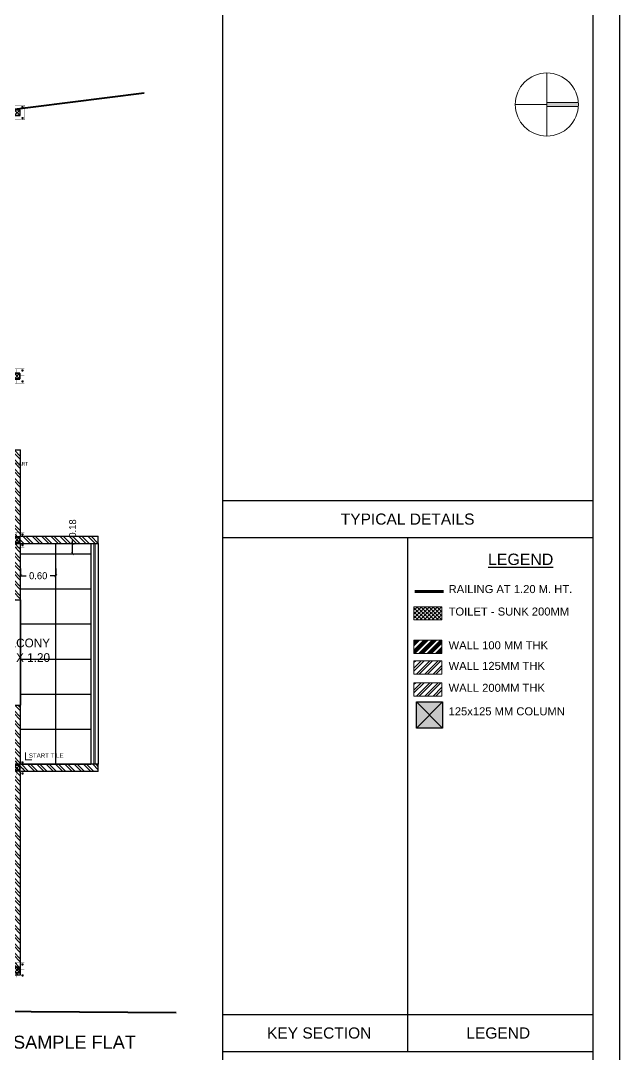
# Model space of a CAD drawing. Header units: metres. Extents: x 494 to 1845, y -666 to 1061.
# Drawn here: x 1749.69 to 1759.93, y 201.33 to 219 of the extents above; entities that cross this region are included whole.
import ezdxf
from ezdxf.enums import TextEntityAlignment as Align

# ---------------------------------------------------------------- set-up
doc = ezdxf.new("R2010")
doc.units = ezdxf.units.M
doc.header["$MEASUREMENT"] = 0
doc.linetypes.add('1', pattern=[0])
doc.linetypes.add('HIDDEN', pattern=[0.375, 0.25, -0.125])
doc.layers.get('Defpoints').update_dxf_attribs({"color": 12})
for name, color, linetype, lineweight in [('.', 7, 'Continuous', 5), ('01 WALL', 7, 'Continuous', 25), ('07 TEXT', 7, 'Continuous', 13), ('_B', 253, 'Continuous', 5), ('A-Wall Hatch', 8, 'Continuous', 9), ('DIMENSION', 8, 'Continuous', 5), ('Grid', 1, 'Continuous', 25), ('SCPL_BOLTS', 11, 'Continuous', 15), ('SCPL_ST PLATE', 222, 'Continuous', 0), ('VDA-HATCH', 8, 'Continuous', 9), ('VDA-RAILING', 25, 'Continuous', 5), ('VDA-WALL', 250, 'Continuous', 25)]:
    doc.layers.add(name, color=color, linetype=linetype, lineweight=lineweight)
for name, color, linetype in [('A-AREA', 1, 'Continuous'), ('BASE PLATE', 3, 'Continuous'), ('COLUMN', 1, 'Continuous'), ('PLOT - SURVEY', 1, '1'), ('SCPL HIDDEN', 8, 'HIDDEN'), ('SHEET', 7, 'Continuous'), ('TILES', 4, '1'), ('VDA-TEXT', 250, '1'), ('VDA-WALL BELOW', 8, 'Continuous')]:
    doc.layers.add(name, color=color, linetype=linetype)
doc.styles.add('arial', font='arial.ttf', dxfattribs={"height": 0.3})
doc.styles.add('NAME PLATE', font='arial.ttf')
doc.styles.add('RS', font='GOTHIC.TTF')
doc.dimstyles.new('SMALL', dxfattribs={"dimtxt": 0.16, "dimasz": 0.05, "dimexe": 0, "dimexo": 0, "dimgap": 0.05, "dimtad": 0, "dimdec": 1, "dimzin": 0, "dimdsep": 46, "dimtxsty": 'RS', "dimblk": 'ARCHTICK', "dimcen": 2.5, "dimclrd": 256, "dimclre": 256, "dimclrt": 5, "dimadec": 0, "dimazin": 0, "dimtfac": 1, "dimtofl": 0, "dimtmove": 0, "dimatfit": 3, "dimldrblk": 'ARCHTICK', "dimfxl": 0, "dimtolj": 1, "dimtzin": 0, "dimarcsym": 0})

# ---------------------------------------------------------------- blocks, each defined once
blk = doc.blocks.new('_ArchTick')
at = {"color": 0, "linetype": 'ByBlock', "const_width": 0.15}
blk.add_lwpolyline([(-0.5, -0.5), (0.5, 0.5)], dxfattribs=at)
blk = doc.blocks.new('*D590')
at = {"layer": 'Defpoints', "color": 0, "transparency": 16777216}
for p in [(9.789, 6.593), (9.798, 6.593), (9.789, 6.418)]:
    blk.add_point(p, dxfattribs=at)
at = {"layer": 'DIMENSION', "lineweight": -2, "transparency": 16777216}
for p, q in [((9.789, 6.593), (9.798, 6.593)), ((9.798, 6.593), (9.798, 6.643)), ((9.798, 6.418), (9.798, 6.593)), ((9.789, 6.418), (9.798, 6.418))]:
    blk.add_line(p, q, dxfattribs=at)
at = {"layer": 'DIMENSION', "lineweight": -2, "transparency": 16777216, "xscale": 0.05, "yscale": 0.05, "zscale": 0.05}
for p, rotation in [((9.798, 6.593), 90), ((9.798, 6.418), 270)]:
    blk.add_blockref('_ArchTick', p, dxfattribs=dict(at, rotation=rotation))
at = {"layer": 'DIMENSION', "color": 5, "transparency": 16777216, "insert": (9.798, 6.85), "char_height": 0.12, "attachment_point": 5, "rotation": 90, "style": 'RS'}
blk.add_mtext('\\A1;0.18', dxfattribs=at)
blk = doc.blocks.new('*D591')
at = {"layer": 'Defpoints', "color": 0, "transparency": 16777216}
for p in [(8.909, 6.418), (9.509, 6.418), (8.909, 6.042)]:
    blk.add_point(p, dxfattribs=at)
at = {"layer": 'DIMENSION', "lineweight": -2, "transparency": 16777216}
for p, q in [((8.909, 6.167), (8.909, 6.042)), ((8.909, 6.042), (9.002, 6.042)), ((9.509, 6.042), (9.416, 6.042)), ((9.509, 6.167), (9.509, 6.042))]:
    blk.add_line(p, q, dxfattribs=at)
at = {"layer": 'DIMENSION', "lineweight": -2, "transparency": 16777216, "xscale": 0.05, "yscale": 0.05, "zscale": 0.05}
for p, rotation in [((8.909, 6.042), 179.9999999980893), ((9.509, 6.042), 359.9999999980893)]:
    blk.add_blockref('_ArchTick', p, dxfattribs=dict(at, rotation=rotation))
at = {"layer": 'DIMENSION', "color": 5, "transparency": 16777216, "insert": (9.209, 6.042), "char_height": 0.12, "attachment_point": 5, "rotation": 360, "style": 'RS'}
blk.add_mtext('\\A1;0.60', dxfattribs=at)
blk = doc.blocks.new('zw$184D')
at = {"linetype": 'Continuous'}
h = blk.add_hatch(color=251, dxfattribs=at)
h.dxf.hatch_style = 1
h.paths.add_polyline_path([(2.594, 2.767), (5.183, 2.767, -0.03337), (5.183, 2.421), (2.594, 2.421), (2.594, 2.594)])
at = {"color": 8, "linetype": 'Continuous'}
for p, q in [((2.594, 0), (2.594, 5.189)), ((2.594, 2.594), (0, 2.594))]:
    blk.add_line(p, q, dxfattribs=at)
at = {"color": 251, "linetype": 'Continuous'}
for p, q in [((2.594, 2.421), (2.594, 2.767)), ((2.594, 2.767), (5.183, 2.767)), ((5.183, 2.421), (2.594, 2.421))]:
    blk.add_line(p, q, dxfattribs=at)
at = {"linetype": 'Continuous'}
blk.add_circle((2.594, 2.594), 2.594, dxfattribs=at)
blk = doc.blocks.new('sadfsdf')
h = blk.add_hatch(color=5)
h.dxf.hatch_style = 1
h.paths.add_polyline_path([(91.47, 24.512), (91.919, 24.512), (91.919, 24.063), (91.47, 24.063)])
at = {"layer": 'A-Wall Hatch', "linetype": 'Continuous', "lineweight": 5}
h = blk.add_hatch(dxfattribs=at)
h.set_pattern_fill('ANSI32', color=256, scale=0.270354)
h.set_pattern_definition([(45, (94.73515, 24.45965), (-0.0716885, 0.0716885), []), (45, (94.78294, 24.45965), (-0.0716885, 0.0716885), [])])
h.paths.add_polyline_path([(91.428, 25.212), (91.428, 24.985), (91.907, 24.985), (91.907, 25.212)])
h = blk.add_hatch(dxfattribs=at)
h.set_pattern_fill('ANSI32', color=256, scale=0.270354)
h.set_pattern_definition([(45, (94.73515, 24.08453), (-0.0716885, 0.0716885), []), (45, (94.78294, 24.08453), (-0.0716885, 0.0716885), [])])
h.paths.add_polyline_path([(91.428, 24.837), (91.428, 24.609), (91.907, 24.609), (91.907, 24.837)])
at = {"layer": 'VDA-HATCH'}
h = blk.add_hatch(dxfattribs=at)
h.set_pattern_fill('ANSI37', color=43, scale=0.38931, angle=90)
h.set_pattern_definition([(135, (-16003.123297, 2459.97035), (-0.03441048844, -0.03441048844), []), (225, (-16003.123297, 2459.97035), (0.03441048844, -0.03441048844), [])])
h.paths.add_polyline_path([(91.428, 26.138), (91.428, 25.911), (91.907, 25.911), (91.907, 26.138)])
at = {"layer": 'VDA-HATCH', "lineweight": 0}
h = blk.add_hatch(dxfattribs=at)
h.set_pattern_fill('ANSI34', color=256, scale=0.135177, angle=360)
h.set_pattern_definition([(45, (94.73515, 24.0523), (-0.0716885, 0.0716885), []), (45, (94.75904, 24.0523), (-0.0716885, 0.0716885), []), (45, (94.78294, 24.0523), (-0.0716885, 0.0716885), []), (45, (94.80684, 24.0523), (-0.0716885, 0.0716885), [])])
h.paths.add_polyline_path([(91.428, 25.565), (91.428, 25.337), (91.907, 25.337), (91.907, 25.565)])
for p, q in [((91.47, 24.063), (91.919, 24.512)), ((91.919, 24.063), (91.47, 24.512))]:
    blk.add_line(p, q)
at = {"color": 5}
blk.add_lwpolyline([(91.47, 24.512), (91.919, 24.512), (91.919, 24.063), (91.47, 24.063)], close=True, dxfattribs=at)
at = {"layer": '01 WALL', "linetype": 'Continuous', "lineweight": 5}
for points in [[(91.428, 25.565), (91.907, 25.565), (91.907, 25.337), (91.428, 25.337)], [(91.428, 25.212), (91.907, 25.212), (91.907, 24.985), (91.428, 24.985)], [(91.428, 24.837), (91.907, 24.837), (91.907, 24.609), (91.428, 24.609)]]:
    blk.add_lwpolyline(points, close=True, dxfattribs=at)
at = {"layer": '_B', "color": 7, "linetype": 'Continuous', "lineweight": 5}
blk.add_lwpolyline([(91.428, 26.138), (91.907, 26.138), (91.907, 25.911), (91.428, 25.911)], close=True, dxfattribs=at)
at = {"layer": 'SHEET'}
for p, q in [((88.152, 52.411), (88.152, 0.453)), ((88.152, 27.953), (94.488, 27.953)), ((88.152, 27.319), (94.488, 27.319)), ((91.32, 27.319), (91.32, 18.533)), ((88.152, 19.167), (94.488, 19.167)), ((88.152, 18.533), (94.488, 18.533))]:
    blk.add_line(p, q, dxfattribs=at)
for points in [[(94.941, 52.864), (94.941, 0), (0, 0), (0, 52.864)], [(94.488, 52.411), (94.488, 0.453), (0.453, 0.453), (0.453, 52.411)]]:
    blk.add_lwpolyline(points, close=True, dxfattribs=at)
at = {"layer": 'VDA-RAILING'}
for p, q in [((91.441, 26.415), (91.933, 26.415, -0.905)), ((91.441, 26.401), (91.933, 26.401, -0.905)), ((91.441, 26.395), (91.933, 26.395, -0.905)), ((91.441, 26.381), (91.933, 26.381, -0.905))]:
    blk.add_line(p, q, dxfattribs=at)
at = {"layer": '.', "xscale": 0.2079598449311651, "yscale": 0.2079598449311651, "zscale": 0.2079598449311651}
blk.add_blockref('zw$184D', (93.161, 34.184), dxfattribs=at)
at = {"layer": 'SHEET', "style": 'NAME PLATE'}
for s, p in [('TYPICAL DETAILS', (91.32, 27.636)), ('KEY SECTION                      LEGEND', (91.165, 18.85))]:
    blk.add_text(s, height=0.19009, dxfattribs=at).set_placement(p, align=Align.MIDDLE_CENTER)
for s, height, p in [('%%ULEGEND', 0.1944, (92.695, 26.851)), ('RAILING AT 1.20 M. HT.', 0.13687, (92.021, 26.371)), ('TOILET - SUNK 200MM', 0.13687, (92.021, 25.987)), ('WALL 100 MM THK ', 0.13687, (92.021, 25.41)), ('WALL 125MM THK ', 0.13687, (92.021, 25.058)), ('WALL 200MM THK ', 0.13687, (92.021, 24.683)), ('125x125 MM COLUMN', 0.13687, (92.021, 24.281))]:
    blk.add_text(s, height=height, dxfattribs=at).set_placement(p)
blk = doc.blocks.new('athath')
at = {"layer": 'BASE PLATE', "const_width": 0.004}
blk.add_lwpolyline([(382058.464, 2057488.134), (382058.714, 2057488.134), (382058.714, 2057487.884), (382058.464, 2057487.884)], close=True, dxfattribs=at)
at = {"layer": 'COLUMN', "color": 5, "lineweight": 30}
for p, q in [((382058.639, 2057488.059), (382058.539, 2057487.959)), ((382058.639, 2057487.959), (382058.539, 2057488.059))]:
    blk.add_line(p, q, dxfattribs=at)
blk.add_lwpolyline([(382058.539, 2057488.059), (382058.539, 2057487.959), (382058.639, 2057487.959), (382058.639, 2057488.059)], close=True, dxfattribs=at)
at = {"layer": 'Grid', "color": 5, "const_width": 0.002}
blk.add_lwpolyline([(382058.539, 2057488.059), (382058.639, 2057488.059), (382058.639, 2057487.959), (382058.539, 2057487.959)], close=True, dxfattribs=at)
at = {"layer": 'Grid', "color": 5}
blk.add_lwpolyline([(382058.542, 2057488.056), (382058.636, 2057488.056), (382058.636, 2057487.962), (382058.542, 2057487.962)], close=True, dxfattribs=at)
at = {"layer": 'SCPL HIDDEN'}
for p, q in [((382058.513, 2057488.102), (382058.479, 2057488.102)), ((382058.496, 2057488.119), (382058.496, 2057488.085)), ((382058.665, 2057488.102), (382058.699, 2057488.102)), ((382058.682, 2057488.119), (382058.682, 2057488.085)), ((382058.513, 2057487.916), (382058.479, 2057487.916)), ((382058.496, 2057487.899), (382058.496, 2057487.933)), ((382058.665, 2057487.916), (382058.699, 2057487.916)), ((382058.682, 2057487.899), (382058.682, 2057487.933))]:
    blk.add_line(p, q, dxfattribs=at)
at = {"layer": 'SCPL_BOLTS'}
for centre in [(382058.496, 2057488.102), (382058.682, 2057488.102), (382058.496, 2057487.916), (382058.682, 2057487.916)]:
    blk.add_circle(centre, 0.0103, dxfattribs=at)
at = {"layer": 'SCPL_ST PLATE', "const_width": 0.002}
for points in [[(382058.586, 2057488.134), (382058.593, 2057488.134), (382058.593, 2057488.059), (382058.586, 2057488.059)], [(382058.464, 2057488.012), (382058.464, 2057488.005), (382058.539, 2057488.005), (382058.539, 2057488.012)], [(382058.586, 2057487.884), (382058.593, 2057487.884), (382058.593, 2057487.959), (382058.586, 2057487.959)], [(382058.639, 2057488.005), (382058.639, 2057488.012), (382058.714, 2057488.012), (382058.714, 2057488.005)]]:
    blk.add_lwpolyline(points, close=True, dxfattribs=at)
blk = doc.blocks.new('ASDFDSAF')
at = {"layer": 'A-Wall Hatch', "ltscale": 0.1}
h = blk.add_hatch(dxfattribs=at)
h.set_pattern_fill('ANSI32', color=256, scale=0.3, angle=270)
h.set_pattern_definition([(315, (-0.41032, 1.39128), (0.0795495, 0.0795495), []), (315, (-0.41032, 1.33825), (0.0795495, 0.0795495), [])])
h.paths.add_polyline_path([(1.784, 6.293), (0.114, 6.293), (0.114, 8.968), (4.009, 8.968), (4.009, 9.093), (-1.486, 9.093), (-1.486, 8.968), (-0.011, 8.968), (-0.011, 7.768), (-0.361, 7.768), (-0.361, 7.643), (-0.011, 7.643), (-0.011, 6.293), (-0.361, 6.293), (-0.361, 6.168), (1.784, 6.168)])
h.paths.add_polyline_path([(-2.361, 0.768), (-2.361, 2.818), (-1.486, 2.818), (-1.486, 7.768), (-1.361, 7.768), (-1.361, 2.818), (-1.091, 2.818), (-1.091, 2.693), (-2.236, 2.693), (-2.236, 0.768)])
h.paths.add_polyline_path([(2.984, 2.818), (0.709, 2.818), (0.709, -0.782), (0.834, -0.782), (0.834, 2.693), (2.984, 2.693)])
h.paths.add_polyline_path([(4.384, 6.718), (4.378, 6.718), (4.009, 6.718), (4.009, 7.768), (3.884, 7.768), (3.884, 6.718), (2.984, 6.718), (2.984, 6.168), (3.109, 6.168), (3.109, 6.593), (3.884, 6.593), (3.884, 3.718), (4.009, 3.718), (4.009, 4.518), (4.734, 4.518), (4.734, 4.643), (4.009, 4.643), (4.009, 6.593), (4.384, 6.593)])
h.paths.add_polyline_path([(8.034, 6.718), (6.384, 6.718), (6.384, 8.068), (7.334, 8.068), (7.334, 8.193), (6.259, 8.193), (6.259, 6.718), (4.984, 6.718), (4.984, 6.593), (8.034, 6.593)])
h.paths.add_polyline_path([(4.734, 1.793), (4.009, 1.793), (4.009, 2.693), (4.459, 2.693), (4.459, 2.818), (3.884, 2.818), (3.884, -0.782), (4.384, -0.782), (4.384, -0.657), (4.378, -0.657), (4.009, -0.657), (4.009, 1.668), (4.734, 1.668)])
h.paths.add_polyline_path([(8.909, 8.193), (7.934, 8.193), (7.934, 8.068), (8.784, 8.068), (8.784, 6.718), (8.909, 6.718)])
h.paths.add_polyline_path([(5.484, 1.793), (5.359, 1.793), (5.359, -0.657), (4.984, -0.657), (4.984, -0.782), (5.484, -0.782)])
h.paths.add_polyline_path([(5.484, 6.593), (5.359, 6.593), (5.359, 3.718), (5.484, 3.718)])
h.paths.add_polyline_path([(10.234, 6.718), (8.909, 6.718), (8.909, 6.593), (10.234, 6.593)])
h.paths.add_polyline_path([(8.909, 6.718), (8.784, 6.718), (8.784, 6.593), (8.909, 6.593)])
h.paths.add_polyline_path([(8.909, 3.831), (8.784, 3.831), (8.784, 2.818), (5.359, 2.818), (5.359, 2.693), (8.784, 2.693), (8.784, -0.782), (8.909, -0.782), (8.909, 2.693), (10.234, 2.693), (10.234, 2.818), (8.909, 2.818)])
h.paths.add_polyline_path([(8.784, 5.631), (8.909, 5.631), (8.909, 6.593), (8.784, 6.593)])
at = {"color": 6}
blk.add_lwpolyline([(8.909, 6.593), (10.109, 6.593), (10.109, 2.818), (8.909, 2.818), (8.909, 3.956), (8.909, 5.456)], close=True, dxfattribs=at)
at = {"layer": '01 WALL', "color": 23, "const_width": 0.02}
blk.add_lwpolyline([(9.101, 2.896), (8.992, 2.896), (8.992, 3.025)], dxfattribs=at)
at = {"layer": 'A-AREA'}
blk.add_lwpolyline([(3.884, 8.968), (3.884, 6.593), (6.384, 6.593), (6.384, 8.068), (8.784, 8.068), (8.784, 6.593), (10.109, 6.593), (10.109, 2.818), (8.784, 2.818), (8.784, -0.657), (0.834, -0.657), (0.834, 0.893), (-2.236, 0.893), (-2.236, 2.693), (-1.361, 2.693)], dxfattribs=at)
at = {"layer": 'TILES', "color": 143}
for p, q in [((8.909, 2.818), (8.909, 6.593)), ((9.509, 2.818), (9.509, 6.593)), ((8.909, 6.418), (10.109, 6.418)), ((8.909, 5.818), (10.109, 5.818)), ((8.909, 5.218), (10.109, 5.218)), ((8.909, 4.618), (10.109, 4.618)), ((8.909, 4.018), (10.109, 4.018)), ((8.909, 3.418), (10.109, 3.418)), ((8.909, 2.818), (10.109, 2.818))]:
    blk.add_line(p, q, dxfattribs=at)
at = {"layer": 'VDA-RAILING'}
for p, q in [((10.159, 6.593), (10.159, 2.818)), ((10.184, 6.593), (10.184, 2.818))]:
    blk.add_line(p, q, dxfattribs=at)
at = {"layer": 'VDA-WALL'}
for p, q in [((7.934, 8.193), (8.909, 8.193)), ((8.909, 6.718), (8.909, 8.193)), ((8.909, 6.718), (10.234, 6.718)), ((10.234, 6.593), (10.234, 6.718)), ((8.909, 6.593), (10.234, 6.593)), ((8.909, 5.631), (8.909, 6.593)), ((8.784, 5.631), (8.909, 5.631)), ((8.784, 3.831), (8.909, 3.831)), ((8.909, 2.818), (8.909, 3.831)), ((10.234, 2.818), (8.909, 2.818)), ((8.909, -0.782), (8.909, 2.693)), ((10.234, 2.693), (8.909, 2.693)), ((10.234, 2.693), (10.234, 2.818)), ((8.784, -0.782), (8.909, -0.782))]:
    blk.add_line(p, q, dxfattribs=at)
at = {"layer": 'VDA-WALL BELOW'}
for p, q in [((10.109, 6.593), (10.109, 2.818)), ((10.234, 6.593), (10.234, 2.818)), ((8.909, 5.631), (8.909, 3.831))]:
    blk.add_line(p, q, dxfattribs=at)
at = {"layer": '07 TEXT', "color": 7, "insert": (8.907, 2.93, 0.001), "char_height": 0.075, "width": 0.87678, "attachment_point": 7, "style": 'arial'}
blk.add_mtext('\\pi0.14195;START TILE ', dxfattribs=at)
at = {"layer": 'VDA-TEXT', "color": 7, "insert": (9.038, 7.925), "char_height": 0.06, "width": 0.95178, "attachment_point": 9, "style": 'arial'}
blk.add_mtext('START ', dxfattribs=at)
at = {"layer": 'VDA-TEXT', "extrusion": (4.36827e-06, 5.81046e-06, 1), "insert": (9.411, 4.968), "char_height": 0.15, "width": 1.314504061156185e-11, "attachment_point": 3, "text_direction": (1, 0, -4e-06), "style": 'arial'}
blk.add_mtext('\\pi0.64828;{\\fCentury Gothic|b0|i0|c0|p34;BALCONY  }\\P\\pi0.56992;{\\fCentury Gothic|b0|i0|c0|p34;3.775 X 1.20}', dxfattribs=at)
at = {"layer": 'DIMENSION'}
for p1, p2, distance, picture, middle in [((9.78856, 6.4182), (9.78856, 6.59321), -0.00908, '*D590', (9.79763, 6.84972)), ((9.509, 6.418), (8.909, 6.418), 0.377, '*D591', (9.209, 6.042))]:
    dim = blk.add_aligned_dim(p1=p1, p2=p2, distance=distance, dimstyle='SMALL', override={"dimtxt": 0.12, "dimdec": 2, "dimblk": 'ArchTick'}, dxfattribs=at)
    dim.commit()
    dim.dimension.update_dxf_attribs({"geometry": picture, "text_midpoint": middle})

msp = doc.modelspace()

# ---------------------------------------------------------------- linework, layer by layer
at = {"layer": 'PLOT - SURVEY', "color": 250, "linetype": 'Continuous', "lineweight": 40}
msp.add_line((1723.1395, 214.109), (1751.8076, 217.7666, -0.0001), dxfattribs=at)
msp.add_lwpolyline([(1669.6969, 221.1412), (1669.2803, 215.6328), (1668.8836, 213.2405), (1668.3257, 206.8645), (1668.2253, 203.842), (1683.0713, 203.5225), (1715.9592, 202.2942), (1752.3552, 202.0427)], dxfattribs=at)

# ---------------------------------------------------------------- block references
msp.add_blockref('sadfsdf', (1664.9913, 182.8408))
at = {"color": 6}
msp.add_blockref('ASDFDSAF', (1740.7849, 203.4659), dxfattribs=at)
at = {"layer": 'COLUMN', "rotation": 89.99999999999999}
for p in [(2059237.6437, -381841.1628), (2059237.6403, -381845.6675), (2059237.6403, -381848.4675), (2059237.6403, -381852.3675), (2059237.6403, -381855.8225)]:
    msp.add_blockref('athath', p, dxfattribs=at)

# ---------------------------------------------------------------- texts
at = {"layer": 'VDA-TEXT', "color": 1, "style": 'NAME PLATE'}
msp.add_text('DETAILS AS PER SAMPLE FLAT', height=0.221775, dxfattribs=at).set_placement((1749.3143, 201.5339), align=Align.MIDDLE_CENTER)

doc.saveas('drawing.dxf')
